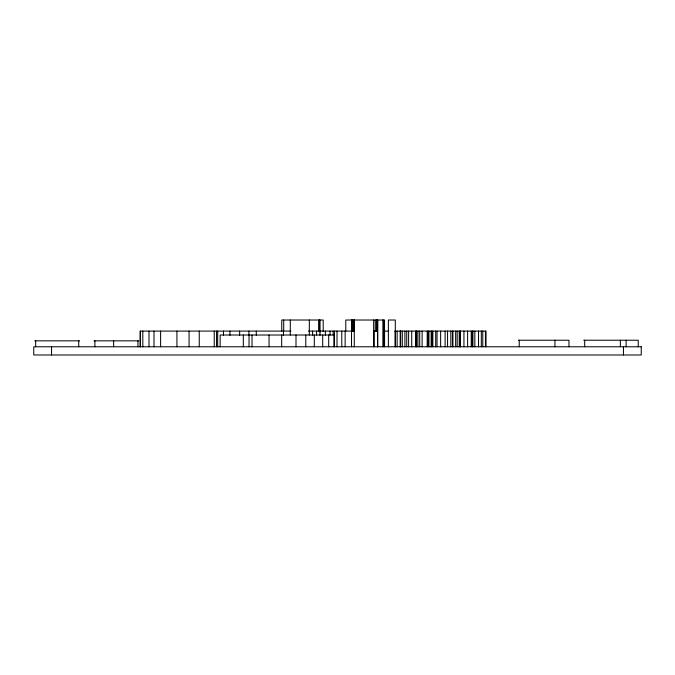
<?xml version="1.0" encoding="UTF-8"?>
<svg xmlns="http://www.w3.org/2000/svg" width="675" height="675" viewBox="0 0 675 675"><rect width="100%" height="100%" fill="white"/><g stroke="black" fill="none" stroke-linecap="round" stroke-linejoin="round"><path stroke-width="1.01" d="M290.933 331.087L140.197 331.087L140.197 346.773M308.509 331.087L354.628 331.087M373.562 331.087L377.62 331.087M383.864 331.087L388.614 331.087M394.723 331.087L486.025 331.087L486.025 346.773M334.403 335.011L220.16 335.011L220.16 346.773M518.383 340.225L568.966 340.225L568.966 346.773M583.689 340.225L638.238 340.225L638.238 346.773M34.779 340.85L79.625 340.85M93.994 340.85L138.839 340.85M626.13 340.225L626.13 346.773M623.455 346.773L623.455 354.983M620.376 340.225L620.376 346.773M584.685 340.225L584.685 346.773M554.934 340.225L554.934 346.773M519.244 340.225L519.244 346.773M485.443 331.087L485.443 346.773M482.768 331.087L482.768 346.773M481.317 331.087L481.317 346.773M478.533 331.087L478.533 346.773M474.829 331.087L474.829 346.773M472.905 331.087L472.905 346.773M472.281 331.087L472.281 346.773M471.234 331.087L471.234 346.773M467.606 331.087L467.606 346.773M463.944 331.087L463.944 346.773M460.282 331.087L460.282 346.773M460.122 331.087L460.122 346.773M459.236 331.087L459.236 346.773M457.178 331.087L457.178 346.773M455.65 331.087L455.65 346.773M452.908 331.087L452.908 346.773M452.452 331.087L452.452 346.773M450.824 331.087L450.824 346.773M447.567 331.087L447.567 346.773M445.112 331.087L445.112 346.773M440.64 331.087L440.64 346.773M437.029 331.087L437.029 346.773M435.687 331.087L435.687 346.773M432.844 331.087L432.844 346.773M431.949 331.087L431.949 346.773M431.165 331.087L431.165 346.773M428.946 331.087L428.946 346.773M428.161 331.087L428.161 346.773M427.191 331.087L427.191 346.773M422.12 331.087L422.12 346.773M419.69 331.087L419.69 346.773M417.918 331.087L417.918 346.773M416.593 331.087L416.593 346.773M416.095 331.087L416.095 346.773M415.775 331.087L415.775 346.773M411.716 331.087L411.716 346.773M408.603 331.087L408.603 346.773M406.73 331.087L406.73 346.773M404.907 331.087L404.907 346.773M402.308 331.087L402.308 346.773M400.613 331.087L400.613 346.773M400.511 331.087L400.511 346.773M400.182 331.087L400.182 346.773M397.128 331.087L397.128 346.773M395.297 346.773L395.297 320.017L388.378 320.017L388.378 346.773M395.229 331.087L395.229 346.773M384.564 331.087L384.564 346.773M384.522 331.341L384.522 320.017L345.786 320.017L345.786 331.341M383.864 320.017L383.864 346.773M382.885 320.017L382.885 346.773M377.679 320.017L377.679 346.773M377.62 320.017L377.62 346.773M377.342 320.017L377.342 331.087M376.962 320.017L376.962 331.087M376.431 320.017L376.431 331.087M375.233 320.017L375.233 331.087M374.161 331.087L374.161 346.773M373.646 320.017L373.646 346.773M354.324 320.017L354.324 331.341M354.274 320.017L354.274 346.773M353.32 320.017L353.32 331.341M352.232 320.017L352.232 331.341M352.088 320.017L352.088 331.087M351.523 346.773L351.506 320.017M345.144 331.087L345.144 346.773M341.769 331.087L341.769 346.773M337.019 331.087L337.019 346.773M334.403 331.087L334.403 346.773M333.965 335.011L333.965 346.773M333.18 331.087L333.18 335.011M330.016 331.087L330.016 335.011M328.691 335.011L328.691 346.773M325.375 331.087L325.375 335.273M323.207 331.341L323.207 320.017L281.753 320.017L281.753 331.087M322.684 335.011L322.684 346.773M320.051 320.017L320.051 332.016M319.967 331.087L319.967 335.273M319.359 320.017L319.309 331.087M319.275 320.017L319.275 331.087M319.013 320.017L319.022 331.087M316.609 331.087L316.609 335.087M314.305 335.011L314.305 346.773M312.576 331.087L312.576 335.087M309.319 320.017L309.319 335.011M305.792 335.011L305.792 346.773M295.996 335.011L295.996 346.773M290.292 320.017L290.292 335.011M283.702 320.017L283.702 331.087M283.449 331.087L283.449 335.273M281.677 335.011L281.677 346.773M269.055 335.011L269.055 346.773M256.289 331.087L256.289 335.273M252.02 335.011L252.02 346.773M249.033 335.011L249.033 346.773M248.923 331.087L248.923 335.273M243.329 335.011L243.329 346.773M239.625 331.087L239.625 335.273M229.947 331.087L229.947 335.273M223.467 331.087L223.467 335.273M217.696 331.087L217.696 346.773M216.548 331.087L216.548 346.773M214.245 331.087L214.245 346.773M199.252 331.087L199.252 346.773M189.068 331.087L189.068 346.773M176.918 331.087L176.918 346.773M160.608 331.087L160.608 346.773M154.001 331.087L154.001 346.773M148.998 331.087L148.998 346.773M142.813 331.087L142.813 346.773M140.358 331.087L140.358 346.773M137.945 340.85L137.945 346.773M113.628 340.85L113.628 346.773M94.897 340.85L94.897 346.773M78.73 340.85L78.73 346.773M51.545 346.773L51.545 354.983M35.674 340.85L35.674 346.773M641.25 346.773L33.75 346.773L33.75 354.983L641.25 354.983L641.25 346.773"/></g></svg>
